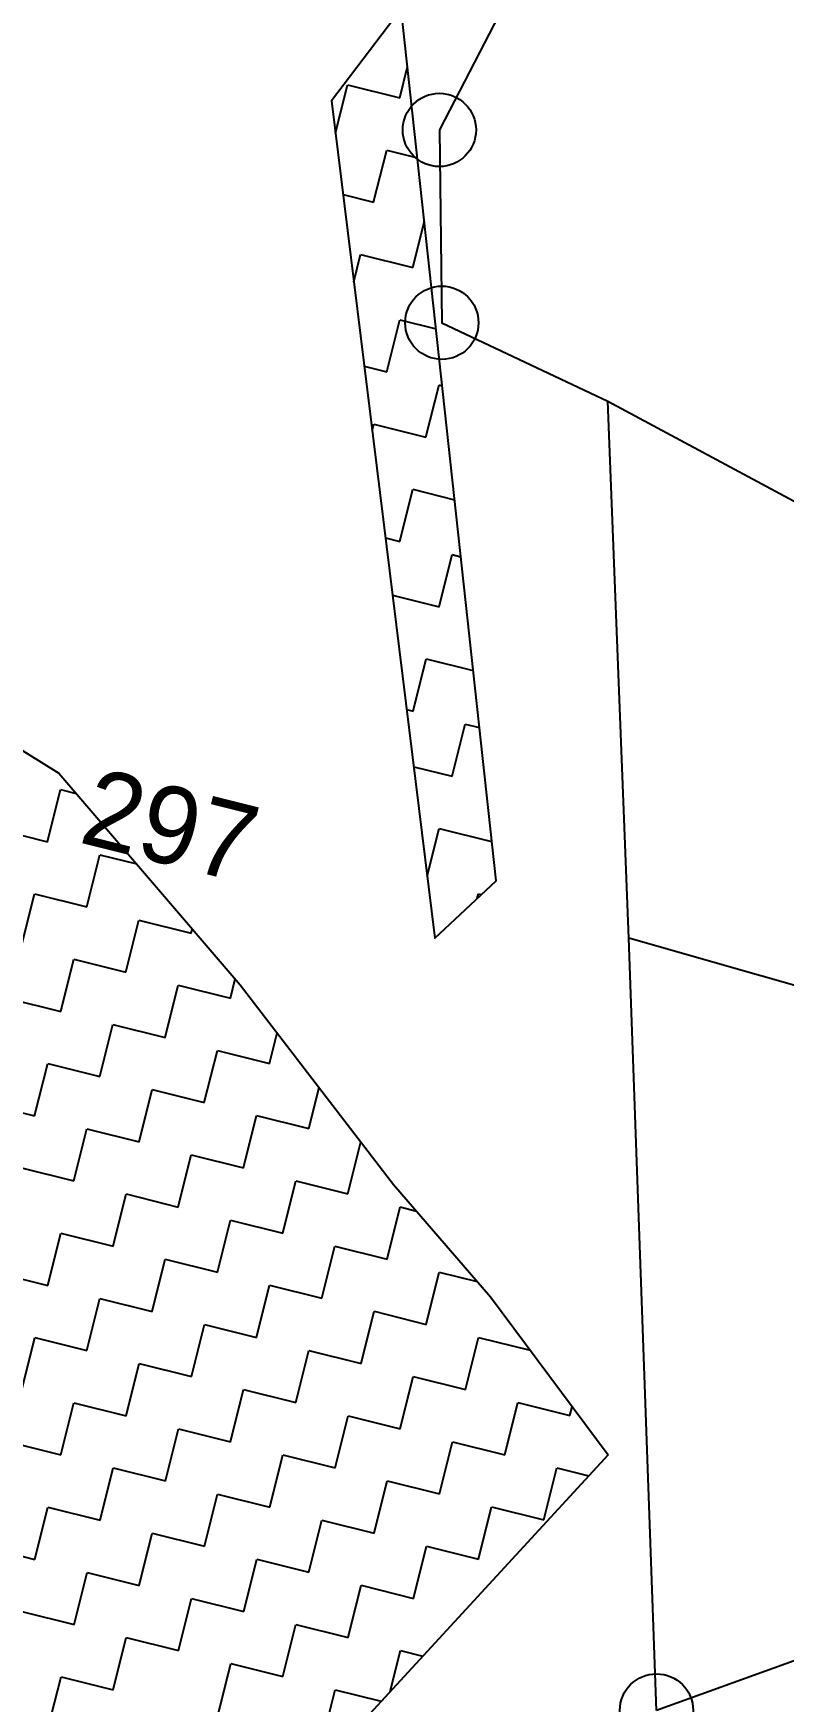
# Model space of a CAD drawing. Header units: metres. Extents: x 280794 to 285693, y 2030679 to 2033512.
# Drawn here: x 282600.7 to 282736.8, y 2031797.4 to 2032100.1 of the extents above; entities that cross this region are included whole.
import ezdxf
from ezdxf.enums import TextEntityAlignment as Align

# ---------------------------------------------------------------- set-up
doc = ezdxf.new("R2010")
doc.units = ezdxf.units.M
doc.header["$MEASUREMENT"] = 0
for name, color, linetype in [('POLY_HATCH', 12, 'Continuous'), ('POLY_PARCEL', 6, 'Continuous'), ('SYM_STONE', 1, 'Continuous'), ('TEXT_PARCEL', 7, 'Continuous')]:
    doc.layers.add(name, color=color, linetype=linetype)
doc.styles.add('TEXT_MAP', font='')
doc.styles.get('TEXT_MAP').set_extended_font_data('Kruti Dev 050')

# ---------------------------------------------------------------- blocks, each defined once
blk = doc.blocks.new('STONE')
blk.add_circle((0, 0), 0.851)

msp = doc.modelspace()

# ---------------------------------------------------------------- hatches: boundary and pattern name
at = {"layer": 'POLY_HATCH'}
h = msp.add_hatch(dxfattribs=at)
h.set_pattern_fill('ZIGZAG', color=256, scale=78.075308, angle=-14.0106, style=0)
h.set_pattern_definition([(345.98943, (281493.488, 2031294.874), (11.831844, 7.10632), [9.75941, -9.75941]), (75.98943, (281502.957, 2031292.512), (-7.10632, 11.831844), [9.75941, -9.75941])])
h.paths.add_polyline_path([(282667.46, 2032104.47), (282654.8, 2032087.8), (282673.56, 2031935.88), (282684.66, 2031946.32)])
h.paths.add_polyline_path([(283143.88, 2032269.46), (283117.41, 2032269.12), (283093.57, 2032237.59), (283086.72, 2032212.93), (283087.57, 2032160.67), (283083.34, 2032129.81), (283104.76, 2032104.33), (283143.01, 2032079.52), (283191.39, 2032056.35), (283257.74, 2032027.3), (283302.04, 2032007.23), (283344.53, 2031985.52), (283385.06, 2031972.63), (283400.74, 2031985.37), (283391.25, 2032005.78), (283384.87, 2032024.73), (283367.86, 2032048.4), (283343.5, 2032081.55), (283312.27, 2032103.91), (283304.58, 2032120.4), (283280.06, 2032144.56), (283246.54, 2032179.99), (283220.38, 2032205.95), (283179.03, 2032240.56)])
h.paths.add_polyline_path([(283150.76, 2032241.37), (283176.59, 2032216.88), (283210.59, 2032186.19), (283247.05, 2032156.97), (283282.36, 2032123.17), (283300.35, 2032092.31), (283322.91, 2032076.97), (283357.57, 2032037.78), (283373.11, 2032005.45), (283382.28, 2031986.51), (283355.31, 2031998.1), (283322.46, 2032013.93), (283281.27, 2032029.76), (283242.54, 2032047.06), (283201.19, 2032065.01), (283159.83, 2032088.51), (283125.84, 2032108.1), (283099.35, 2032135.53), (283100.97, 2032161.49), (283100.61, 2032215.71), (283109.09, 2032238.58), (283119.87, 2032253.93), (283127.38, 2032253.45)], flags=16)

# ---------------------------------------------------------------- linework, layer by layer
for p, q in [((282584.9, 2031978.51), (282605.35, 2031965.85)), ((282605.35, 2031965.85), (282638.27, 2031927.44)), ((282638.27, 2031927.44), (282666.07, 2031891.24)), ((282666.07, 2031891.24), (282683.64, 2031870.81)), ((282683.64, 2031870.81), (282704.95, 2031842.15)), ((282704.95, 2031842.15), (282629.79, 2031760.51))]:
    msp.add_line(p, q, dxfattribs=at)
at = {"layer": 'POLY_HATCH', "linetype": 'Continuous'}
for p, q in [((282603.32, 2031953.4), (282605.68, 2031962.87)), ((282605.68, 2031962.87), (282608.52, 2031962.16)), ((282593.85, 2031955.76), (282603.32, 2031953.4)), ((282610.43, 2031941.57), (282612.79, 2031951.04)), ((282612.79, 2031951.04), (282619.48, 2031949.37)), ((282598.59, 2031934.46), (282600.96, 2031943.93)), ((282600.96, 2031943.93), (282610.43, 2031941.57)), ((282617.53, 2031929.74), (282619.89, 2031939.2)), ((282619.89, 2031939.2), (282629.36, 2031936.84)), ((282629.36, 2031936.84), (282629.55, 2031937.61)), ((282605.7, 2031922.63), (282608.06, 2031932.1)), ((282608.06, 2031932.1), (282617.53, 2031929.74)), ((282636.47, 2031925.01), (282637.34, 2031928.51)), ((282596.23, 2031924.99), (282605.7, 2031922.63)), ((282624.64, 2031917.9), (282627, 2031927.37)), ((282627, 2031927.37), (282636.47, 2031925.01)), ((282612.81, 2031910.8), (282615.17, 2031920.27)), ((282615.17, 2031920.27), (282624.64, 2031917.9)), ((282643.58, 2031913.18), (282644.96, 2031918.72)), ((282631.74, 2031906.07), (282634.11, 2031915.54)), ((282634.11, 2031915.54), (282643.58, 2031913.18)), ((282600.97, 2031903.69), (282603.34, 2031913.16)), ((282603.34, 2031913.16), (282612.81, 2031910.8)), ((282619.91, 2031898.97), (282622.28, 2031908.43)), ((282622.28, 2031908.43), (282631.74, 2031906.07)), ((282650.68, 2031901.35), (282652.55, 2031908.84)), ((282591.51, 2031906.05), (282600.97, 2031903.69)), ((282638.85, 2031894.24), (282641.21, 2031903.71)), ((282641.21, 2031903.71), (282650.68, 2031901.35)), ((282608.08, 2031891.86), (282610.44, 2031901.33)), ((282610.44, 2031901.33), (282619.91, 2031898.97)), ((282657.79, 2031889.51), (282660.14, 2031898.95)), ((282627.02, 2031887.13), (282629.38, 2031896.6)), ((282629.38, 2031896.6), (282638.85, 2031894.24)), ((282598.61, 2031894.22), (282608.08, 2031891.86)), ((282645.96, 2031882.41), (282648.32, 2031891.88)), ((282648.32, 2031891.88), (282657.79, 2031889.51)), ((282615.19, 2031880.03), (282617.55, 2031889.5)), ((282617.55, 2031889.5), (282627.02, 2031887.13)), ((282664.9, 2031877.68), (282667.26, 2031887.15)), ((282667.26, 2031887.15), (282670.22, 2031886.41)), ((282603.36, 2031872.92), (282605.72, 2031882.39)), ((282605.72, 2031882.39), (282615.19, 2031880.03)), ((282634.13, 2031875.3), (282636.49, 2031884.77)), ((282636.49, 2031884.77), (282645.96, 2031882.41)), ((282653.06, 2031870.58), (282655.43, 2031880.05)), ((282655.43, 2031880.05), (282664.9, 2031877.68)), ((282622.29, 2031868.2), (282624.66, 2031877.66)), ((282624.66, 2031877.66), (282634.13, 2031875.3)), ((282593.89, 2031875.28), (282603.36, 2031872.92)), ((282672, 2031865.85), (282674.36, 2031875.32)), ((282674.36, 2031875.32), (282681.23, 2031873.61)), ((282610.46, 2031861.09), (282612.82, 2031870.56)), ((282612.82, 2031870.56), (282622.29, 2031868.2)), ((282641.23, 2031863.47), (282643.59, 2031872.94)), ((282643.59, 2031872.94), (282653.06, 2031870.58)), ((282660.17, 2031858.74), (282662.53, 2031868.21)), ((282662.53, 2031868.21), (282672, 2031865.85)), ((282629.4, 2031856.36), (282631.76, 2031865.83)), ((282631.76, 2031865.83), (282641.23, 2031863.47)), ((282598.63, 2031853.98), (282600.99, 2031863.45)), ((282600.99, 2031863.45), (282610.46, 2031861.09)), ((282648.34, 2031851.64), (282650.7, 2031861.11)), ((282650.7, 2031861.11), (282660.17, 2031858.74)), ((282679.11, 2031854.02), (282681.47, 2031863.49)), ((282681.47, 2031863.49), (282690.81, 2031861.16)), ((282617.57, 2031849.26), (282619.93, 2031858.73)), ((282619.93, 2031858.73), (282629.4, 2031856.36)), ((282667.28, 2031846.91), (282669.64, 2031856.38)), ((282669.64, 2031856.38), (282679.11, 2031854.02)), ((282636.51, 2031844.53), (282638.87, 2031854)), ((282638.87, 2031854), (282648.34, 2031851.64)), ((282605.74, 2031842.15), (282608.1, 2031851.62)), ((282608.1, 2031851.62), (282617.57, 2031849.26)), ((282655.44, 2031839.81), (282657.81, 2031849.28)), ((282657.81, 2031849.28), (282667.28, 2031846.91)), ((282686.21, 2031842.19), (282688.58, 2031851.66)), ((282688.58, 2031851.66), (282698.05, 2031849.29)), ((282698.05, 2031849.29), (282698.45, 2031850.89)), ((282624.67, 2031837.43), (282627.04, 2031846.89)), ((282627.04, 2031846.89), (282636.51, 2031844.53)), ((282596.27, 2031844.51), (282605.74, 2031842.15)), ((282674.38, 2031835.08), (282676.74, 2031844.55)), ((282676.74, 2031844.55), (282686.21, 2031842.19)), ((282643.61, 2031832.7), (282645.97, 2031842.17)), ((282645.97, 2031842.17), (282655.44, 2031839.81)), ((282612.84, 2031830.32), (282615.2, 2031839.79)), ((282615.2, 2031839.79), (282624.67, 2031837.43)), ((282662.55, 2031827.97), (282664.91, 2031837.44)), ((282664.91, 2031837.44), (282674.38, 2031835.08)), ((282693.32, 2031830.36), (282695.68, 2031839.82)), ((282695.68, 2031839.82), (282701.47, 2031838.38)), ((282631.78, 2031825.59), (282634.14, 2031835.06)), ((282634.14, 2031835.06), (282643.61, 2031832.7)), ((282601.01, 2031823.21), (282603.37, 2031832.68)), ((282603.37, 2031832.68), (282612.84, 2031830.32)), ((282681.49, 2031823.25), (282683.85, 2031832.72)), ((282683.85, 2031832.72), (282693.32, 2031830.36)), ((282619.95, 2031818.49), (282622.31, 2031827.96)), ((282622.31, 2031827.96), (282631.78, 2031825.59)), ((282650.72, 2031820.87), (282653.08, 2031830.34)), ((282653.08, 2031830.34), (282662.55, 2031827.97)), ((282591.54, 2031825.58), (282601.01, 2031823.21)), ((282669.66, 2031816.14), (282672.02, 2031825.61)), ((282672.02, 2031825.61), (282681.49, 2031823.25)), ((282638.89, 2031813.76), (282641.25, 2031823.23)), ((282641.25, 2031823.23), (282650.72, 2031820.87)), ((282608.12, 2031811.38), (282610.48, 2031820.85)), ((282610.48, 2031820.85), (282619.95, 2031818.49)), ((282627.05, 2031806.66), (282629.42, 2031816.12)), ((282629.42, 2031816.12), (282638.89, 2031813.76)), ((282657.82, 2031809.04), (282660.19, 2031818.51)), ((282660.19, 2031818.51), (282669.66, 2031816.14)), ((282598.65, 2031813.74), (282608.12, 2031811.38)), ((282645.99, 2031801.93), (282648.36, 2031811.4)), ((282648.36, 2031811.4), (282657.82, 2031809.04)), ((282615.22, 2031799.55), (282617.59, 2031809.02)), ((282617.59, 2031809.02), (282627.05, 2031806.66)), ((282665.44, 2031799.23), (282667.29, 2031806.67)), ((282667.29, 2031806.67), (282671.35, 2031805.66)), ((282634.16, 2031794.82), (282636.52, 2031804.29)), ((282636.52, 2031804.29), (282645.99, 2031801.93)), ((282603.39, 2031792.44), (282605.75, 2031801.91)), ((282605.75, 2031801.91), (282615.22, 2031799.55)), ((282653.1, 2031790.1), (282655.46, 2031799.57)), ((282655.46, 2031799.57), (282663.82, 2031797.48))]:
    msp.add_line(p, q, dxfattribs=at)
at = {"layer": 'POLY_HATCH'}
msp.add_lwpolyline([(282667.46, 2032104.47), (282654.8, 2032087.8), (282673.56, 2031935.88), (282684.66, 2031946.32), (282667.46, 2032104.47)], dxfattribs=at)
at = {"layer": 'POLY_PARCEL'}
for points in [[(282689.76, 2032112.34), (282674.37, 2032082.54), (282674.82, 2032047.56), (282704.93, 2032033.32)], [(282708.74, 2031935.93), (282704.93, 2032033.32)], [(282704.93, 2032033.32), (282777.24, 2031994.48)], [(282780.1, 2031915.56), (282708.74, 2031935.93)], [(282713.75, 2031795.8), (282708.74, 2031935.93)], [(282805.41, 2031828.84), (282713.75, 2031795.8)]]:
    msp.add_lwpolyline(points, dxfattribs=at)

# ---------------------------------------------------------------- block references
at = {"layer": 'SYM_STONE', "xscale": 7.807530832610677, "yscale": 7.807530832610677, "zscale": 7.807530832610677, "rotation": 345.9894324767347}
for p in [(282674.37, 2032082.54), (282674.82, 2032047.56), (282713.75, 2031795.8)]:
    msp.add_blockref('STONE', p, dxfattribs=at)

# ---------------------------------------------------------------- texts
at = {"layer": 'TEXT_PARCEL', "style": 'TEXT_MAP'}
msp.add_text('297', height=14.054, rotation=345.9894, dxfattribs=at).set_placement((282623.91, 2031949.56), align=Align.CENTER)

doc.saveas('drawing.dxf')
